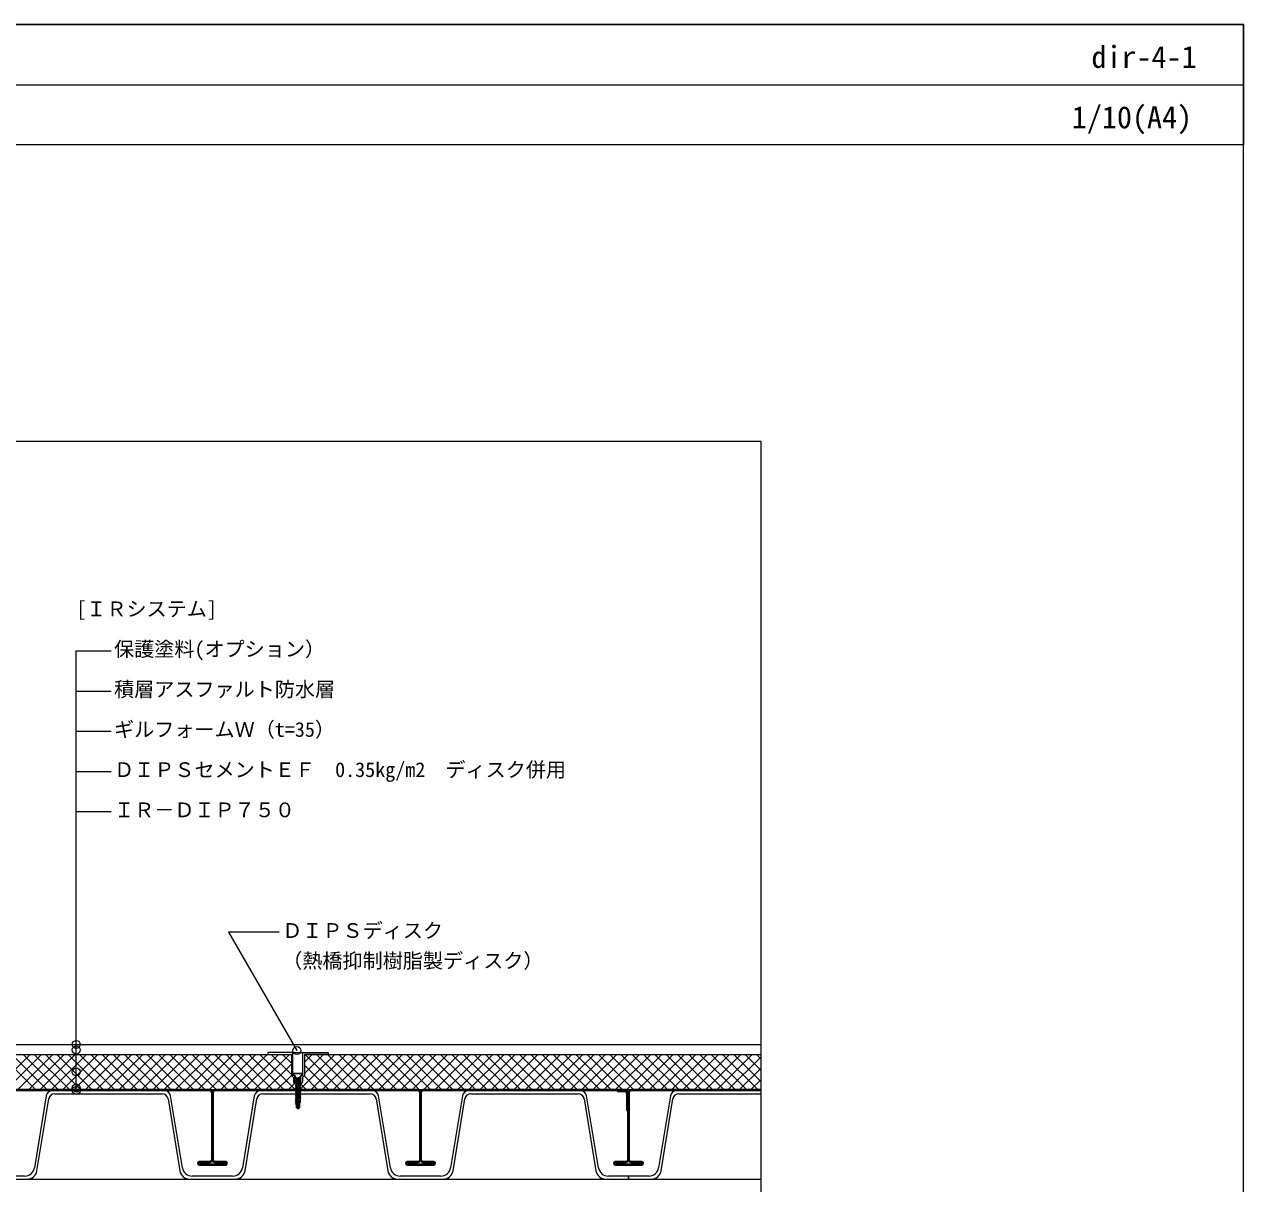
# Model space of a CAD drawing. Units: millimetres, scale not verified. Extents: x -1380 to 1380, y -955 to 955.
# Drawn here: x 167 to 1380, y -198 to 955 of the extents above; entities that cross this region are included whole.
import ezdxf
from ezdxf.enums import TextEntityAlignment as Align

# ---------------------------------------------------------------- set-up
doc = ezdxf.new("R2010")
doc.units = ezdxf.units.MM
doc.header["$LTSCALE"] = 3
for name, color, linetype, lineweight in [('0-0_0', 7, 'Continuous', 9), ('0-1_HATCH', 9, 'Continuous', 18), ('0-3_BOUSUI', 1, 'Continuous', 18), ('0-4_MOJI', 7, 'Continuous', 18), ('0-7_KANAMONO_SCREW', 4, 'Continuous', 18), ('0-8_dannnetu', 6, 'Continuous', 18), ('0-A_TEKKOTU', 7, 'Continuous', 18), ('0-C_dekki', 3, 'Continuous', 18), ('0-E_ZATU', 6, 'Continuous', 18), ('0-F_WAKU', 7, 'Continuous', 18)]:
    doc.layers.add(name, color=color, linetype=linetype, lineweight=lineweight)
doc.styles.add('ＭＳ ゴシック', font='')
doc.styles.get('ＭＳ ゴシック').set_extended_font_data('MS Gothic')

msp = doc.modelspace()

# ---------------------------------------------------------------- linework, layer by layer
at = {"layer": '0-0_0', "lineweight": 18}
msp.add_line((-1380.032, 895.041), (1379.968, 895.041), dxfattribs=at)
msp.add_lwpolyline([(-900.032, -659.959), (899.968, -659.959), (899.968, 540.041), (-900.032, 540.041)], close=True, dxfattribs=at)
at = {"layer": '0-1_HATCH'}
for p, q in [((137.756, -104.813), (172.611, -69.959)), ((177.926, -104.821), (143.063, -69.959)), ((148.979, -104.816), (183.836, -69.959)), ((189.153, -104.823), (154.288, -69.959)), ((160.202, -104.818), (195.061, -69.959)), ((200.38, -104.825), (165.514, -69.959)), ((171.425, -104.82), (206.287, -69.959)), ((211.608, -104.828), (176.739, -69.959)), ((182.648, -104.822), (217.512, -69.959)), ((222.835, -104.83), (187.964, -69.959)), ((193.872, -104.824), (228.737, -69.959)), ((234.063, -104.832), (199.19, -69.959)), ((205.095, -104.826), (239.963, -69.959)), ((245.29, -104.834), (210.415, -69.959)), ((216.318, -104.828), (251.188, -69.959)), ((256.518, -104.836), (221.64, -69.959)), ((227.541, -104.831), (262.413, -69.959)), ((267.745, -104.838), (232.865, -69.959)), ((238.764, -104.833), (273.639, -69.959)), ((278.973, -104.84), (244.091, -69.959)), ((249.988, -104.835), (284.864, -69.959)), ((290.2, -104.843), (255.316, -69.959)), ((261.211, -104.837), (296.089, -69.959)), ((301.428, -104.845), (266.541, -69.959)), ((272.434, -104.839), (307.314, -69.959)), ((312.655, -104.847), (277.767, -69.959)), ((283.657, -104.841), (318.54, -69.959)), ((323.882, -104.849), (288.992, -69.959)), ((294.88, -104.843), (329.765, -69.959)), ((335.11, -104.851), (300.217, -69.959)), ((306.103, -104.846), (340.99, -69.959)), ((346.337, -104.853), (311.443, -69.959)), ((317.327, -104.848), (352.216, -69.959)), ((357.565, -104.855), (322.668, -69.959)), ((328.55, -104.85), (363.441, -69.959)), ((368.792, -104.857), (333.893, -69.959)), ((339.773, -104.852), (374.666, -69.959)), ((380.02, -104.86), (345.119, -69.959)), ((350.996, -104.854), (385.892, -69.959)), ((391.247, -104.862), (356.344, -69.959)), ((362.219, -104.856), (397.117, -69.959)), ((402.475, -104.864), (367.569, -69.959)), ((373.443, -104.858), (408.342, -69.959)), ((413.702, -104.866), (378.795, -69.959)), ((384.666, -104.86), (419.568, -69.959)), ((424.93, -104.868), (390.02, -69.959)), ((395.889, -104.863), (430.793, -69.959)), ((436.157, -104.87), (401.245, -69.959)), ((432.473, -89.961), (412.471, -69.959)), ((432.473, -78.736), (423.696, -69.959)), ((440.894, -104.759), (475.694, -69.959)), ((445.473, -77.729), (453.244, -69.959)), ((445.473, -88.954), (464.469, -69.959)), ((480.964, -104.776), (446.147, -69.959)), ((452.115, -104.763), (486.92, -69.959)), ((492.194, -104.781), (457.372, -69.959)), ((463.336, -104.768), (498.145, -69.959)), ((503.424, -104.785), (468.597, -69.959)), ((474.556, -104.773), (509.37, -69.959)), ((514.654, -104.79), (479.823, -69.959)), ((485.776, -104.778), (520.596, -69.959)), ((525.885, -104.795), (491.048, -69.959)), ((496.997, -104.783), (531.821, -69.959)), ((537.115, -104.8), (502.273, -69.959)), ((508.217, -104.788), (543.046, -69.959)), ((548.345, -104.805), (513.498, -69.959)), ((519.438, -104.792), (554.272, -69.959)), ((559.575, -104.81), (524.724, -69.959)), ((530.658, -104.797), (565.497, -69.959)), ((570.805, -104.815), (535.949, -69.959)), ((541.879, -104.802), (576.722, -69.959)), ((582.036, -104.82), (547.174, -69.959)), ((553.099, -104.807), (587.948, -69.959)), ((593.266, -104.825), (558.4, -69.959)), ((564.319, -104.812), (599.173, -69.959)), ((604.496, -104.83), (569.625, -69.959)), ((575.54, -104.817), (610.398, -69.959)), ((615.726, -104.834), (580.85, -69.959)), ((586.76, -104.822), (621.623, -69.959)), ((626.957, -104.839), (592.076, -69.959)), ((597.981, -104.827), (632.849, -69.959)), ((638.187, -104.844), (603.301, -69.959)), ((609.201, -104.832), (644.074, -69.959)), ((649.417, -104.849), (614.526, -69.959)), ((620.421, -104.836), (655.299, -69.959)), ((660.647, -104.854), (625.752, -69.959)), ((631.642, -104.841), (666.525, -69.959)), ((671.877, -104.859), (636.977, -69.959)), ((642.862, -104.846), (677.75, -69.959)), ((683.108, -104.864), (648.202, -69.959)), ((654.083, -104.851), (688.975, -69.959)), ((694.338, -104.869), (659.428, -69.959)), ((665.303, -104.856), (700.201, -69.959)), ((705.568, -104.874), (670.653, -69.959)), ((676.524, -104.861), (711.426, -69.959)), ((716.798, -104.879), (681.878, -69.959)), ((687.744, -104.866), (722.651, -69.959)), ((728.029, -104.883), (693.104, -69.959)), ((698.964, -104.871), (733.877, -69.959)), ((739.259, -104.888), (704.329, -69.959)), ((710.185, -104.876), (745.102, -69.959)), ((750.489, -104.893), (715.554, -69.959)), ((721.405, -104.881), (756.327, -69.959)), ((761.719, -104.898), (726.78, -69.959)), ((732.626, -104.885), (767.553, -69.959)), ((772.949, -104.903), (738.005, -69.959)), ((743.846, -104.89), (778.778, -69.959)), ((784.18, -104.908), (749.23, -69.959)), ((755.067, -104.895), (790.003, -69.959)), ((795.41, -104.913), (760.456, -69.959)), ((766.287, -104.9), (801.229, -69.959)), ((806.64, -104.918), (771.681, -69.959)), ((777.507, -104.905), (812.454, -69.959)), ((817.87, -104.923), (782.906, -69.959)), ((788.728, -104.91), (823.679, -69.959)), ((829.101, -104.928), (794.131, -69.959)), ((799.948, -104.915), (834.905, -69.959)), ((840.331, -104.932), (805.357, -69.959)), ((811.169, -104.92), (846.13, -69.959)), ((851.561, -104.937), (816.582, -69.959)), ((822.389, -104.925), (857.355, -69.959)), ((862.791, -104.942), (827.807, -69.959)), ((833.609, -104.93), (868.581, -69.959)), ((874.021, -104.947), (839.033, -69.959)), ((844.83, -104.934), (879.806, -69.959)), ((885.252, -104.952), (850.258, -69.959)), ((856.05, -104.939), (891.031, -69.959)), ((896.482, -104.957), (861.483, -69.959)), ((867.271, -104.944), (899.968, -72.247)), ((899.968, -97.218), (872.709, -69.959)), ((899.968, -85.992), (883.934, -69.959)), ((899.968, -74.767), (895.159, -69.959)), ((407.112, -104.865), (432.473, -79.504)), ((469.733, -104.771), (445.473, -80.51)), ((878.491, -104.949), (899.968, -83.472)), ((418.335, -104.867), (432.473, -90.729)), ((458.503, -104.766), (445.085, -91.347)), ((889.712, -104.954), (899.968, -94.698)), ((429.558, -104.869), (435.469, -98.959)), ((447.273, -104.761), (440.936, -98.424))]:
    msp.add_line(p, q, dxfattribs=at)
at = {"layer": '0-3_BOUSUI'}
msp.add_lwpolyline([(-622.032, 201.041), (-489.89, 201.041), (-449.032, 160.184), (-449.032, -15.816), (-404.89, -59.959), (899.968, -59.959)], dxfattribs=at)
at = {"layer": '0-4_MOJI'}
for p, q in [((218.497, -105.772), (218.497, 331.711)), ((218.497, 331.711), (253.073, 331.711)), ((218.497, 291.711), (253.073, 291.711)), ((218.497, 251.711), (253.073, 251.711)), ((218.497, 211.711), (253.073, 211.711)), ((218.497, 171.711), (253.073, 171.711))]:
    msp.add_line(p, q, dxfattribs=at)
msp.add_lwpolyline([(420.403, 51.643), (369.965, 51.643), (437.952, -66.113)], dxfattribs=at)
for centre in [(218.497, -59.959), (218.497, -65.49), (437.952, -66.113), (218.497, -87.244), (218.497, -103.308), (218.497, -105.772)]:
    msp.add_circle(centre, 4, dxfattribs=at)
at = {"layer": '0-7_KANAMONO_SCREW'}
for p, q in [((433.973, -88.459), (443.973, -88.459)), ((433.973, -88.959), (433.973, -88.459)), ((433.973, -88.959), (436.393, -91.379)), ((436.123, -93.384), (437.123, -93.924)), ((436.123, -95.134), (437.123, -95.674)), ((436.123, -96.884), (437.123, -97.424)), ((436.973, -92.509), (436.911, -92.278)), ((436.973, -92.509), (437.123, -92.509)), ((437.123, -93.384), (440.823, -92.509)), ((437.123, -93.384), (437.123, -92.509)), ((437.123, -93.924), (437.123, -95.134)), ((437.123, -95.134), (440.823, -94.259)), ((437.123, -95.674), (437.123, -96.884)), ((437.123, -96.884), (440.823, -96.009)), ((437.123, -97.424), (440.823, -96.759)), ((441.823, -92.509), (440.823, -92.509)), ((440.823, -93.259), (440.823, -94.259)), ((441.823, -94.259), (440.823, -94.259)), ((440.823, -95.009), (440.823, -96.009)), ((440.823, -96.759), (441.823, -96.009)), ((441.823, -96.009), (440.823, -96.009)), ((440.823, -96.759), (440.823, -97.759)), ((440.973, -92.509), (441.035, -92.278)), ((443.973, -88.959), (443.973, -88.459)), ((436.123, -98.634), (437.123, -99.174)), ((436.123, -100.384), (437.123, -100.924)), ((436.123, -102.134), (437.123, -102.674)), ((436.123, -103.884), (437.123, -104.424)), ((436.123, -105.634), (437.123, -106.174)), ((436.123, -107.384), (437.123, -107.924)), ((436.123, -109.134), (437.123, -109.134)), ((436.123, -109.134), (437.123, -109.674)), ((437.123, -97.424), (437.123, -98.634)), ((437.123, -98.634), (440.823, -97.759)), ((437.123, -99.174), (437.123, -100.384)), ((437.123, -100.384), (440.823, -99.509)), ((437.123, -100.924), (437.123, -102.134)), ((437.123, -102.134), (440.823, -101.259)), ((437.123, -102.674), (437.123, -103.884)), ((437.123, -103.884), (440.823, -103.009)), ((437.123, -104.424), (437.123, -105.634)), ((437.123, -105.634), (440.823, -104.759)), ((437.123, -106.174), (437.123, -107.384)), ((437.123, -107.384), (440.823, -106.509)), ((437.123, -107.924), (437.123, -109.134)), ((437.123, -109.134), (441.823, -108.259)), ((437.123, -109.134), (440.823, -108.259)), ((437.123, -109.674), (440.823, -109.009)), ((441.823, -97.759), (440.823, -97.759)), ((440.823, -98.509), (440.823, -99.509)), ((441.823, -99.509), (440.823, -99.509)), ((440.823, -100.259), (440.823, -101.259)), ((441.823, -101.259), (440.823, -101.259)), ((440.823, -102.009), (440.823, -103.009)), ((441.823, -103.009), (440.823, -103.009)), ((440.823, -103.759), (440.823, -104.759)), ((441.823, -104.759), (440.823, -104.759)), ((440.823, -105.509), (440.823, -106.509)), ((441.823, -106.509), (440.823, -106.509)), ((440.823, -107.259), (440.823, -108.259)), ((441.823, -108.259), (440.823, -108.259)), ((440.823, -109.009), (441.823, -108.259)), ((440.823, -109.009), (440.823, -110.009)), ((436.123, -110.884), (437.123, -110.884)), ((436.123, -110.884), (437.123, -111.424)), ((436.123, -112.634), (437.123, -112.634)), ((436.123, -114.384), (437.123, -114.384)), ((436.123, -114.384), (437.123, -114.924)), ((436.123, -116.134), (437.123, -116.134)), ((436.123, -116.134), (437.123, -116.674)), ((436.123, -117.884), (437.123, -117.884)), ((436.123, -117.884), (437.123, -118.424)), ((436.741, -119.459), (437.541, -119.891)), ((437.123, -109.674), (437.123, -110.884)), ((437.123, -110.884), (441.823, -110.009)), ((437.123, -110.884), (440.823, -110.009)), ((437.123, -111.424), (440.823, -110.759)), ((437.123, -111.424), (437.123, -112.634)), ((437.123, -112.634), (441.823, -111.759)), ((437.123, -112.634), (440.823, -111.759)), ((437.123, -113.174), (437.123, -114.384)), ((437.123, -114.384), (441.823, -113.509)), ((437.123, -114.384), (440.823, -113.509)), ((437.123, -114.924), (440.823, -114.259)), ((437.123, -114.924), (437.123, -116.134)), ((437.123, -116.134), (441.823, -115.259)), ((437.123, -116.134), (440.823, -115.259)), ((437.123, -116.674), (440.823, -116.009)), ((437.123, -116.674), (437.123, -117.884)), ((437.123, -117.884), (441.823, -117.009)), ((437.123, -117.884), (440.823, -117.009)), ((437.123, -118.424), (440.823, -117.759)), ((437.123, -118.424), (437.541, -119.459)), ((437.223, -119.891), (437.223, -122.833)), ((437.223, -119.891), (440.723, -119.891)), ((437.541, -119.459), (441.301, -118.759)), ((437.541, -119.891), (440.501, -119.359)), ((440.823, -117.759), (440.501, -118.759)), ((440.501, -119.359), (440.501, -119.891)), ((441.823, -110.009), (440.823, -110.009)), ((440.823, -110.759), (441.823, -110.009)), ((440.823, -110.759), (440.823, -111.759)), ((441.823, -111.759), (440.823, -111.759)), ((440.823, -112.509), (441.823, -111.759)), ((441.823, -113.509), (440.823, -113.509)), ((440.823, -114.259), (441.823, -113.509)), ((440.823, -114.259), (440.823, -115.259)), ((441.823, -115.259), (440.823, -115.259)), ((440.823, -116.009), (441.823, -115.259)), ((440.823, -116.009), (440.823, -117.009)), ((441.823, -117.009), (440.823, -117.009)), ((440.823, -117.759), (441.823, -117.009)), ((438.973, -124.059), (437.223, -122.833)), ((438.973, -124.059), (438.232, -122.055)), ((438.973, -124.059), (440.723, -122.833))]:
    msp.add_line(p, q, dxfattribs=at)
for points in [[(433.973, -88.959), (443.973, -88.959), (441.553, -91.379)], [(436.123, -93.384), (437.123, -93.384), (441.823, -92.509)], [(436.123, -95.134), (437.123, -95.134), (441.823, -94.259)], [(436.123, -96.884), (437.123, -96.884), (441.823, -96.009)], [(437.123, -93.924), (440.823, -93.259), (441.823, -92.509)], [(437.123, -95.674), (440.823, -95.009), (441.823, -94.259)], [(436.123, -98.634), (437.123, -98.634), (441.823, -97.759)], [(436.123, -100.384), (437.123, -100.384), (441.823, -99.509)], [(436.123, -102.134), (437.123, -102.134), (441.823, -101.259)], [(436.123, -103.884), (437.123, -103.884), (441.823, -103.009)], [(436.123, -105.634), (437.123, -105.634), (441.823, -104.759)], [(436.123, -107.384), (437.123, -107.384), (441.823, -106.509)], [(437.123, -99.174), (440.823, -98.509), (441.823, -97.759)], [(437.123, -100.924), (440.823, -100.259), (441.823, -99.509)], [(437.123, -102.674), (440.823, -102.009), (441.823, -101.259)], [(437.123, -104.424), (440.823, -103.759), (441.823, -103.009)], [(437.123, -106.174), (440.823, -105.509), (441.823, -104.759)], [(437.123, -107.924), (440.823, -107.259), (441.823, -106.509)], [(436.123, -112.634), (437.123, -113.174), (440.823, -112.509), (440.823, -113.509)], [(436.741, -119.459), (437.541, -119.459), (440.501, -118.759)], [(438.973, -124.059), (440.723, -119.891), (440.723, -122.833)], [(440.501, -119.359), (441.301, -118.759), (440.501, -118.759)]]:
    msp.add_lwpolyline(points, dxfattribs=at)
for centre, radius, start, end in [((434.979, -92.793), 2, 14.93142, 45), ((442.967, -92.793), 2, 135, 165.06858), ((443.041, -125.076), 5.679, 114.08593, 147.8643), ((438.973, -124.059), 2.136, 110.30447, 145)]:
    msp.add_arc(centre, radius, start, end, dxfattribs=at)
at = {"layer": '0-8_dannnetu'}
for p, q in [((-147.527, -69.959), (432.473, -69.959)), ((445.473, -69.959), (899.968, -69.959)), ((-295.032, -104.959), (899.968, -104.959))]:
    msp.add_line(p, q, dxfattribs=at)
at = {"layer": '0-A_TEKKOTU'}
msp.add_line((-175.032, -193.959), (899.968, -193.959), dxfattribs=at)
at = {"layer": '0-C_dekki'}
for p, q in [((351.468, -104.959), (149.468, -104.959)), ((149.468, -105.959), (351.468, -105.959)), ((306.396, -105.959), (194.54, -105.959)), ((197.076, -108.959), (303.86, -108.959)), ((352.968, -107.459), (352.968, -174.959)), ((353.968, -107.459), (353.968, -174.959)), ((353.968, -174.959), (353.968, -107.459)), ((354.968, -174.959), (354.968, -107.459)), ((558.468, -104.959), (356.468, -104.959)), ((356.468, -105.959), (558.468, -105.959)), ((513.396, -105.959), (401.54, -105.959)), ((404.076, -108.959), (510.86, -108.959)), ((559.968, -107.459), (559.968, -174.959)), ((560.968, -107.459), (560.968, -174.959)), ((560.968, -174.959), (560.968, -107.459)), ((561.968, -174.959), (561.968, -107.459)), ((765.468, -104.959), (563.468, -104.959)), ((563.468, -105.959), (765.468, -105.959)), ((720.396, -105.959), (608.54, -105.959)), ((611.076, -108.959), (717.86, -108.959)), ((767.968, -107.459), (767.968, -174.959)), ((768.968, -174.959), (768.968, -107.459)), ((899.968, -104.959), (770.468, -104.959)), ((818.076, -108.959), (899.968, -108.959)), ((188.624, -110.96), (176.875, -182.623)), ((179.411, -185.623), (191.16, -113.96)), ((309.776, -113.96), (321.525, -185.623)), ((324.061, -182.623), (312.312, -110.96)), ((395.624, -110.96), (383.875, -182.623)), ((386.411, -185.623), (398.16, -113.96)), ((516.776, -113.96), (528.525, -185.623)), ((531.061, -182.623), (519.312, -110.96)), ((602.624, -110.96), (590.875, -182.623)), ((593.411, -185.623), (605.16, -113.96)), ((723.776, -113.96), (735.525, -185.623)), ((738.061, -182.623), (726.312, -110.96)), ((809.624, -110.96), (797.875, -182.623)), ((800.411, -185.623), (812.16, -113.96)), ((351.468, -176.459), (340.718, -176.459)), ((340.718, -177.459), (351.468, -177.459)), ((367.218, -178.959), (340.718, -178.959)), ((340.718, -179.959), (367.218, -179.959)), ((367.218, -176.459), (356.468, -176.459)), ((356.468, -177.459), (367.218, -177.459)), ((558.468, -176.459), (547.718, -176.459)), ((547.718, -177.459), (558.468, -177.459)), ((574.218, -178.959), (547.718, -178.959)), ((547.718, -179.959), (574.218, -179.959)), ((574.218, -176.459), (563.468, -176.459)), ((563.468, -177.459), (574.218, -177.459)), ((765.468, -176.459), (754.718, -176.459)), ((754.718, -177.459), (765.468, -177.459)), ((781.218, -178.959), (754.718, -178.959)), ((754.718, -179.959), (781.218, -179.959)), ((781.218, -176.459), (770.468, -176.459)), ((770.468, -177.459), (781.218, -177.459)), ((331.385, -193.959), (376.551, -193.959)), ((374.015, -190.959), (333.921, -190.959)), ((538.385, -193.959), (583.551, -193.959)), ((581.015, -190.959), (540.921, -190.959))]:
    msp.add_line(p, q, dxfattribs=at)
for points in [[(764.468, -105.959), (756.968, -105.959), (756.968, -106.959), (764.468, -106.959)], [(765.968, -108.459), (765.968, -124.959), (766.968, -126.691), (766.968, -174.959)], [(766.968, -107.459), (766.968, -124.959), (767.968, -124.959), (767.968, -107.459)], [(767.968, -174.959), (767.968, -126.691), (766.968, -124.959), (766.968, -108.459)], [(770.468, -105.959), (899.968, -105.959), (815.54, -105.959)], [(167.015, -190.959), (146.968, -190.959), (146.968, -193.959), (169.551, -193.959)], [(745.385, -193.959), (767.968, -193.959), (767.968, -190.959), (747.921, -190.959)], [(788.015, -190.959), (767.968, -190.959), (767.968, -193.959), (790.551, -193.959)]]:
    msp.add_lwpolyline(points, dxfattribs=at)
for centre, radius, start, end in [((194.54, -111.959), 6, 90, 170.41705), ((197.076, -114.959), 6, 90, 170.41705), ((303.86, -114.959), 6, 9.58294, 90), ((306.396, -111.959), 6, 9.58294, 90), ((351.468, -107.459), 2.5, 0, 90), ((351.468, -107.459), 1.5, 0, 90), ((356.468, -107.459), 2.5, 90, 180), ((356.468, -107.459), 1.5, 90, 180), ((401.54, -111.959), 6, 90, 170.41705), ((404.076, -114.959), 6, 90, 170.41705), ((510.86, -114.959), 6, 9.58294, 90), ((513.396, -111.959), 6, 9.58294, 90), ((558.468, -107.459), 2.5, 0, 90), ((558.468, -107.459), 1.5, 0, 90), ((563.468, -107.459), 2.5, 90, 180), ((563.468, -107.459), 1.5, 90, 180), ((608.54, -111.959), 6, 90, 170.41705), ((611.076, -114.959), 6, 90, 170.41705), ((717.86, -114.959), 6, 9.58294, 90), ((720.396, -111.959), 6, 9.58294, 90), ((764.468, -108.459), 2.5, 0, 90), ((764.468, -108.459), 1.5, 0, 90), ((765.468, -107.459), 2.5, 0, 90), ((765.468, -107.459), 1.5, 0, 90), ((770.468, -107.459), 2.5, 90, 180), ((770.468, -107.459), 1.5, 90, 180), ((815.54, -111.959), 6, 90, 170.41705), ((818.076, -114.959), 6, 90, 170.41705), ((340.718, -178.209), 1.75, 90, 270), ((340.718, -178.209), 0.75, 90, 270), ((351.468, -174.959), 1.5, 270, 0), ((351.468, -174.959), 2.5, 270, 0), ((356.468, -174.959), 2.5, 180, 270), ((356.468, -174.959), 1.5, 180, 270), ((367.218, -178.209), 1.75, 270, 90), ((367.218, -178.209), 0.75, 270, 90), ((547.718, -178.209), 1.75, 90, 270), ((547.718, -178.209), 0.75, 90, 270), ((558.468, -174.959), 1.5, 270, 0), ((558.468, -174.959), 2.5, 270, 0), ((563.468, -174.959), 2.5, 180, 270), ((563.468, -174.959), 1.5, 180, 270), ((574.218, -178.209), 1.75, 270, 90), ((574.218, -178.209), 0.75, 270, 90), ((754.718, -178.209), 1.75, 90, 270), ((754.718, -178.209), 0.75, 90, 270), ((765.468, -174.959), 2.5, 270, 0), ((765.468, -174.959), 1.5, 270, 0), ((770.468, -174.959), 2.5, 180, 270), ((770.468, -174.959), 1.5, 180, 270), ((781.218, -178.209), 1.75, 270, 90), ((781.218, -178.209), 0.75, 270, 90), ((167.015, -180.959), 10, 270, 350.41705), ((169.551, -183.959), 10, 270, 350.41705), ((331.385, -183.959), 10, 189.58294, 270), ((333.921, -180.959), 10, 189.58294, 270), ((374.015, -180.959), 10, 270, 350.41705), ((376.551, -183.959), 10, 270, 350.41705), ((538.385, -183.959), 10, 189.58294, 270), ((540.921, -180.959), 10, 189.58294, 270), ((581.015, -180.959), 10, 270, 350.41705), ((583.551, -183.959), 10, 270, 350.41705), ((745.385, -183.959), 10, 189.58294, 270), ((747.921, -180.959), 10, 189.58294, 270), ((788.015, -180.959), 10, 270, 350.41705), ((790.551, -183.959), 10, 270, 350.41705)]:
    msp.add_arc(centre, radius, start, end, dxfattribs=at)
at = {"layer": '0-E_ZATU'}
for p, q in [((433.973, -67.959), (443.973, -67.959)), ((435.973, -98.959), (441.973, -98.959))]:
    msp.add_line(p, q, dxfattribs=at)
for points in [[(435.973, -90.959), (433.973, -90.959), (433.973, -67.959), (408.973, -67.959), (408.973, -69.959), (432.473, -69.959), (432.473, -90.959), (434.473, -92.959), (434.473, -96.959), (434.973, -98.959), (435.973, -98.959)], [(441.973, -90.959), (443.973, -90.959), (443.973, -67.959), (468.973, -67.959), (468.973, -69.959), (445.473, -69.959), (445.473, -90.959), (443.473, -92.959), (443.473, -96.959), (442.973, -98.959), (441.973, -98.959)]]:
    msp.add_lwpolyline(points, close=True, dxfattribs=at)
at = {"layer": '0-F_WAKU'}
for points in [[(1379.968, 835.041), (-1380.032, 835.041), (-1380.032, 955.041), (1379.968, 955.041)], [(-1380.032, -954.959), (1379.968, -954.959), (1379.968, 955.041), (-1380.032, 955.041)]]:
    msp.add_lwpolyline(points, close=True, dxfattribs=at)

# ---------------------------------------------------------------- texts
at = {"layer": '0-4_MOJI', "style": 'ＭＳ ゴシック'}
for s, p in [('[ＩＲシステム]', (218.497, 361.711)), ('保護塗料(オプション）', (256.073, 321.711)), ('積層アスファルト防水層', (256.073, 281.711)), ('ギルフォームＷ（t=35）', (256.073, 241.711)), ('ＤＩＰＳセメントＥＦ\u30000.35kg/m2\u3000ディスク併用', (256.073, 201.711)), ('ＩＲ－ＤＩＰ７５０', (256.073, 161.711)), ('ＤＩＰＳディスク', (423.403, 41.643)), ('（熱橋抑制樹脂製ディスク）', (423.403, 11.643))]:
    msp.add_text(s, height=14.66, dxfattribs=at).set_placement(p, align=Align.BOTTOM_LEFT)
at = {"layer": '0-F_WAKU', "style": 'ＭＳ ゴシック'}
for s, p in [('dir-4-1', (1228.521, 905.041)), ('1/10(A4)', (1209.029, 845.041))]:
    msp.add_text(s, height=21.99, dxfattribs=at).set_placement(p, align=Align.BOTTOM_LEFT)

doc.saveas('drawing.dxf')
